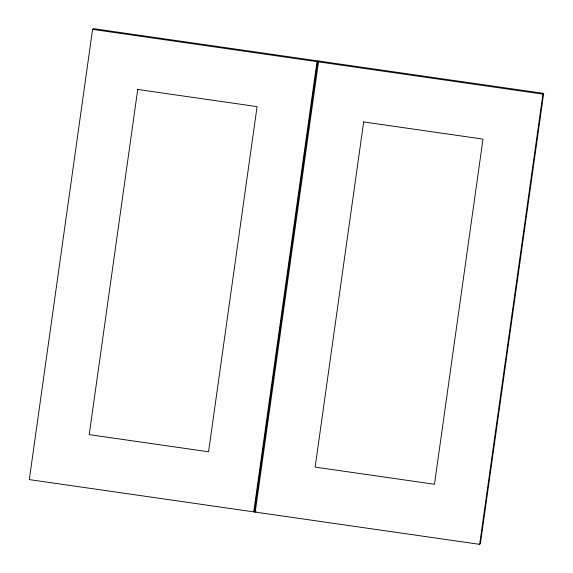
<?xml version="1.0" encoding="UTF-8"?>
<svg xmlns="http://www.w3.org/2000/svg" width="573" height="573" viewBox="0 0 573 573"><rect width="100%" height="100%" fill="white"/><g stroke="black" fill="none" stroke-linecap="round" stroke-linejoin="round"><path stroke-width="0.86" d="M92.582 29.381L29.309 479.601L479.637 544.35L480.418 543.619L543.691 93.399L93.363 28.65L92.582 29.381L542.91 94.13L543.691 93.399M479.637 544.35L542.91 94.13M319.276 61.132L318.495 61.863L255.221 512.083L256.002 511.352M253.925 511.052L255.694 511.309M137.735 89.46L89.23 434.628L208.565 451.789L257.076 106.621L137.735 89.46M316.998 61.648L253.724 511.868L254.505 511.137L317.779 60.917L316.998 61.648M363.654 121.942L315.143 467.11L434.477 484.271L482.989 139.103L363.654 121.942"/></g></svg>
